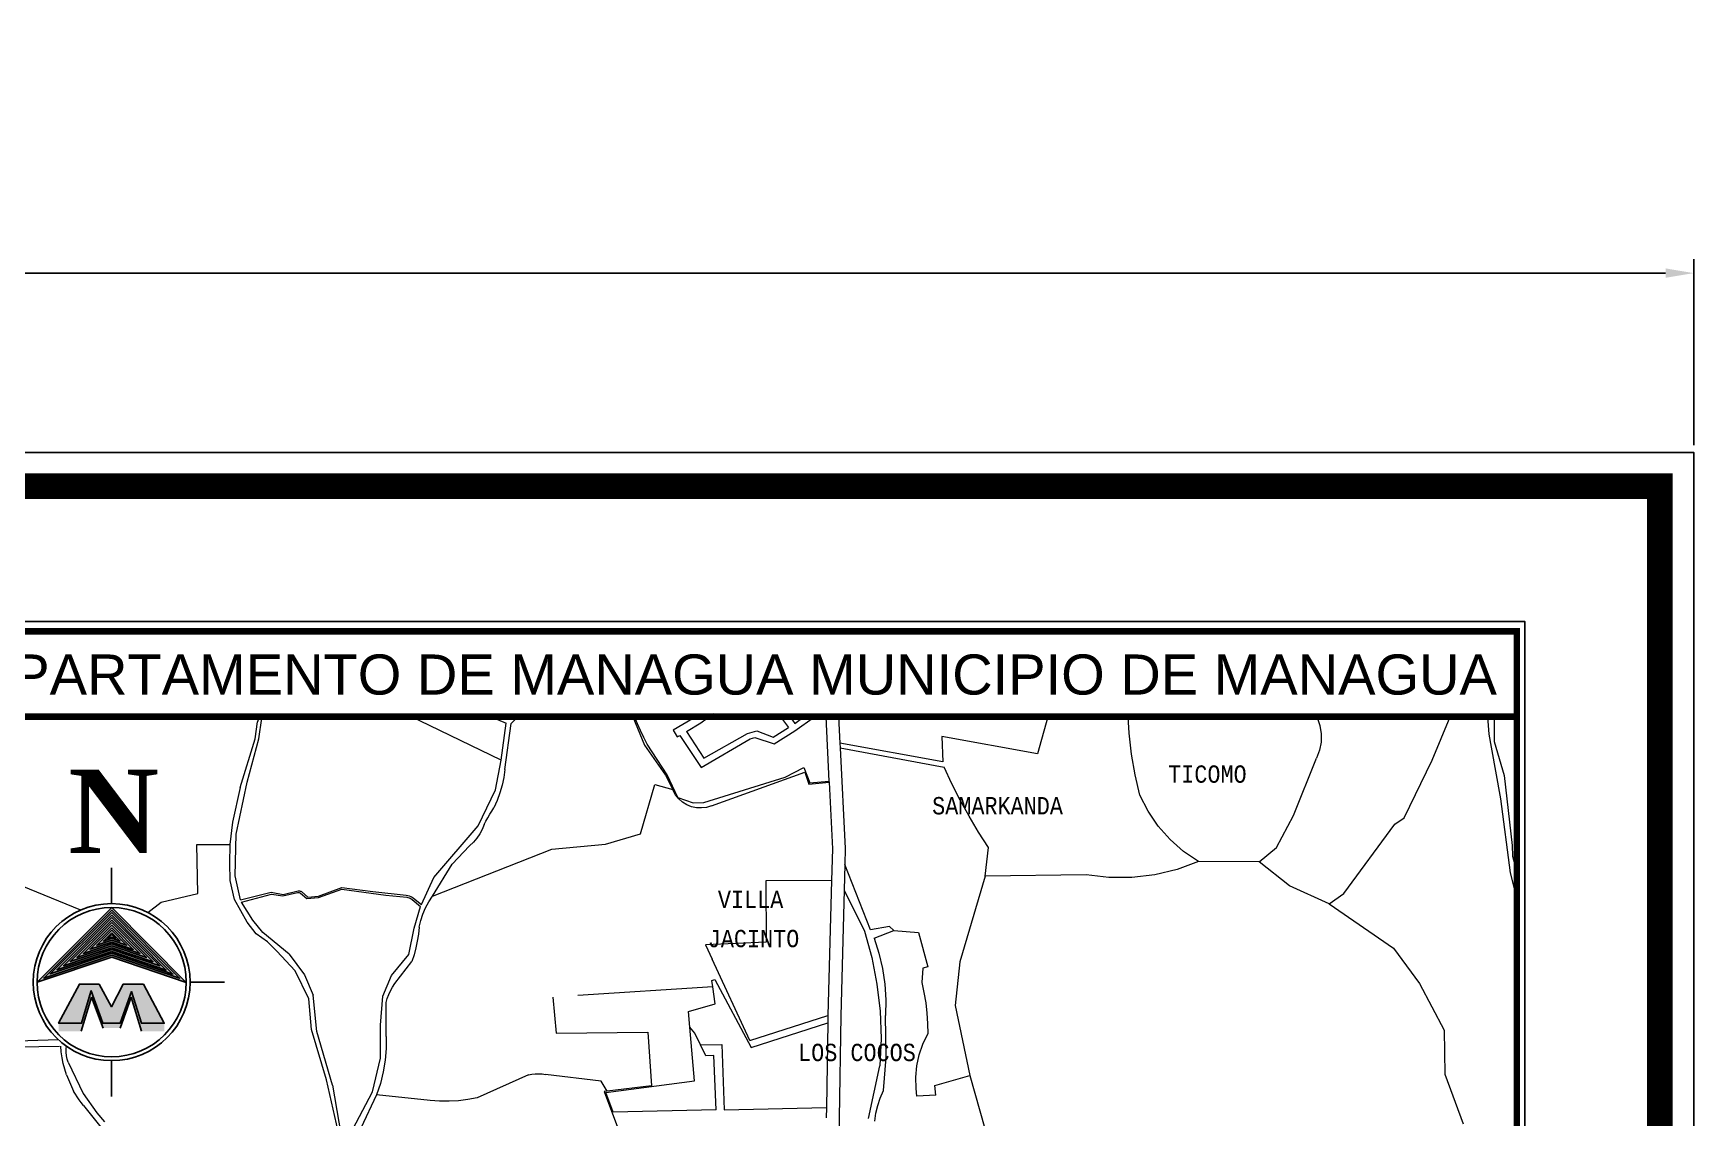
# Model space of a CAD drawing. Header units: millimetres. Extents: x -3245 to 2970, y 1153 to 3965.
# Drawn here: x -146 to 1.4, y 2605.5 to 2701.7 of the extents above; entities that cross this region are included whole.
import ezdxf
from ezdxf.enums import TextEntityAlignment as Align

# ---------------------------------------------------------------- set-up
doc = ezdxf.new("R2010")
doc.units = ezdxf.units.MM
doc.linetypes.add('ACAD_ISO02W100', pattern=[15, 12, -3])
for name, color, linetype in [('0 - TEXTO', 5, 'Continuous'), ('FONDO_MANAGUA', 8, 'ACAD_ISO02W100'), ('Nombres_Barrios', 7, 'Continuous'), ('NORTE', 7, 'Continuous'), ('TEXTOS', 2, 'Continuous')]:
    doc.layers.add(name, color=color, linetype=linetype)
doc.styles.add('CRISTHIAM', font='timesbd.ttf', dxfattribs={"height": 0.428625})
doc.styles.add('MONOTXT', font='MONOTXT', dxfattribs={"height": 0.2})
doc.styles.add('PI', font='arial.ttf', dxfattribs={"height": 0.4})
doc.styles.get("Standard").update_dxf_attribs({"font": 'arial.ttf'})
doc.dimstyles.new('ISO-25', dxfattribs={"dimtxt": 2.5, "dimasz": 2.5, "dimexe": 1.25, "dimexo": 0.625, "dimtad": 1, "dimdec": 3, "dimtxsty": 'Standard', "dimcen": 2.5, "dimadec": 0, "dimazin": 0, "dimtfac": 1, "dimtdec": 3, "dimtmove": 0, "dimatfit": 3, "dimfxl": 1, "dimarcsym": 0})

# ---------------------------------------------------------------- blocks, each defined once
blk = doc.blocks.new('*D40')
at = {"color": 0, "lineweight": -2, "transparency": 16777216}
for p, q in [((-592.65, 2665.13), (-592.65, 2681.65)), ((1.35, 2665.13), (1.35, 2681.65)), ((-590.15, 2680.4), (-1.15, 2680.4))]:
    blk.add_line(p, q, dxfattribs=at)
at = {"color": 0, "transparency": 16777216}
for points in [[(-590.15, 2680.82), (-590.15, 2679.99), (-592.65, 2680.4)], [(-1.15, 2680.82), (-1.15, 2679.99), (1.35, 2680.4)]]:
    blk.add_solid(points, dxfattribs=at)
at = {"layer": 'Defpoints', "color": 0, "transparency": 16777216}
for p in [(1.35, 2680.4), (-592.65, 2664.5), (1.35, 2664.5)]:
    blk.add_point(p, dxfattribs=at)
at = {"color": 0, "transparency": 16777216, "insert": (-295.65, 2691.24), "char_height": 2.5, "attachment_point": 5}
blk.add_mtext('{\\H8x;594}', dxfattribs=at)

msp = doc.modelspace()

# ---------------------------------------------------------------- hatches: boundary and pattern name
at = {"lineweight": 30}
h = msp.add_hatch(color=5, dxfattribs=at)
h.dxf.hatch_style = 1
h.paths.add_polyline_path([(-140.8981, 2616.6749), (-140.8763, 2616.7485), (-139.8473, 2613.8569), (-138.3061, 2613.8569), (-137.3033, 2616.6749), (-136.4209, 2613.8569), (-134.3899, 2613.8569), (-136.2314, 2617.3394), (-138.0269, 2617.3394), (-139.0767, 2615.3211), (-140.1689, 2617.3394), (-141.922, 2617.3394), (-143.7635, 2613.8569), (-141.7325, 2613.8569)])
at = {"lineweight": 30, "true_color": 0x2424ff}
h = msp.add_hatch(color=160, dxfattribs=at)
h.dxf.hatch_style = 1
h.paths.add_polyline_path([(-140.8583, 2616.1787), (-139.8188, 2613.4258), (-138.2977, 2613.4258), (-137.3109, 2616.1727), (-136.4041, 2613.1499), (-134.3899, 2613.1499), (-134.3899, 2613.8569), (-136.4209, 2613.8569), (-137.3033, 2616.6749), (-138.3061, 2613.8569), (-139.8473, 2613.8569), (-140.8763, 2616.7485), (-141.7325, 2613.8569), (-143.7635, 2613.8569), (-143.7635, 2613.1499), (-141.7493, 2613.1499)])
at = {"layer": 'TEXTOS'}
h = msp.add_hatch(color=7, dxfattribs=at)
h.dxf.hatch_style = 1
h.paths.add_polyline_path([(-139.0554, 2619.7308), (-132.4488, 2617.4848), (-139.0459, 2624.128), (-145.6773, 2617.5084)])

# ---------------------------------------------------------------- linework, layer by layer
at = {"color": 5}
for p, q in [((-141.922, 2617.3394, -0.017), (-140.1689, 2617.3394, -0.017)), ((-138.0269, 2617.3394, -0.017), (-136.2314, 2617.3394, -0.017)), ((-140.8583, 2616.1787, -0.017), (-141.7493, 2613.1499, -0.017)), ((-140.8763, 2616.7485, -0.017), (-141.7325, 2613.8569, -0.017)), ((-139.8473, 2613.8569, -0.017), (-140.8763, 2616.7485, -0.017)), ((-140.8583, 2616.1787, -0.017), (-139.8188, 2613.4258, -0.017)), ((-137.3033, 2616.6749, -0.017), (-138.3061, 2613.8569, -0.017)), ((-138.2977, 2613.4258, -0.017), (-137.3109, 2616.1727, -0.017)), ((-137.3109, 2616.1727, -0.017), (-136.4041, 2613.1499, -0.017)), ((-136.4209, 2613.8569, -0.017), (-137.3033, 2616.6749, -0.017)), ((-138.3061, 2613.8569, -0.017), (-139.8473, 2613.8569, -0.017))]:
    msp.add_line(p, q, dxfattribs=at)
for points in [[(1.3517, 2244.5042), (1.3517, 2664.5042), (-592.6483, 2664.5042), (-592.6483, 2244.5042)], [(-577.6483, 2649.5042), (-577.6483, 2259.5042), (-13.6483, 2259.5042), (-13.6483, 2649.5042)]]:
    msp.add_lwpolyline(points, close=True)
at = {"const_width": 2.28}
msp.add_lwpolyline([(-1.6483, 2247.5042), (-1.6483, 2661.5042), (-589.6483, 2661.5042), (-589.6483, 2247.5042)], close=True, dxfattribs=at)
msp.add_lwpolyline([(-577.6483, 2259.5042), (-13.6483, 2259.5042), (-13.6483, 2649.5042), (-577.6483, 2649.5042)])
at = {"linetype": 'ByBlock', "const_width": 0.5892}
for points in [[(-155.7661, 2641.0513), (-14.352, 2641.0513), (-14.352, 2648.6228), (-155.7661, 2648.6228)], [(-14.352, 2641.0513), (-155.7661, 2641.0513), (-155.7661, 2508.4755), (-14.352, 2508.4755)]]:
    msp.add_lwpolyline(points, close=True, dxfattribs=at)
at = {"color": 5, "elevation": -0.017}
for points in [[(-140.1689, 2617.3394), (-141.922, 2617.3394), (-143.7635, 2613.8569), (-141.7325, 2613.8569), (-140.8763, 2616.7485), (-139.8473, 2613.8569), (-138.3061, 2613.8569)], [(-140.8981, 2616.6749), (-141.7325, 2613.8569), (-143.7635, 2613.8569), (-141.922, 2617.3394), (-140.1689, 2617.3394), (-139.0767, 2615.3211), (-138.0269, 2617.3394), (-136.2314, 2617.3394), (-134.3899, 2613.8569), (-136.4209, 2613.8569), (-137.3033, 2616.6749), (-138.3061, 2613.8569), (-139.8473, 2613.8569), (-140.8763, 2616.7485)], [(-139.0767, 2615.3211), (-138.0269, 2617.3394)], [(-137.9845, 2617.3394), (-136.2314, 2617.3394), (-134.3899, 2613.8569), (-136.4209, 2613.8569)], [(-137.3033, 2616.6749), (-138.3061, 2613.8569), (-139.8473, 2613.8569)]]:
    msp.add_lwpolyline(points, dxfattribs=at)
at = {"layer": 'FONDO_MANAGUA', "color": 1, "lineweight": 0}
for p, q in [((-125.9537, 2641.0513), (-126.1081, 2640.584)), ((-125.9885, 2639.1036), (-125.7289, 2640.9196)), ((-125.7289, 2640.9196), (-125.6812, 2641.0513)), ((-104.4798, 2637.1932), (-112.6352, 2641.1205)), ((-105.3777, 2641.0513), (-104.0585, 2640.4836)), ((-104.1944, 2641.0513), (-103.8726, 2640.9116)), ((-103.8726, 2640.9116), (-103.7333, 2641.0513)), ((-103.5889, 2640.4395), (-103.0018, 2641.0513)), ((-92.8165, 2641.0513), (-91.7586, 2638.5418)), ((-92.3905, 2640.4241), (-92.6542, 2641.035)), ((-87.5052, 2640.8768), (-89.2339, 2639.8539)), ((-87.6348, 2641.0513), (-87.5052, 2640.8768)), ((-86.9019, 2641.2825), (-87.2677, 2641.0553)), ((-86.7839, 2640.5055), (-85.6371, 2641.3307)), ((-79.6934, 2641.0513), (-78.996, 2640.0842)), ((-78.8559, 2641.0513), (-78.4177, 2640.4459)), ((-78.4293, 2639.8112), (-76.6769, 2641.0513)), ((-78.4177, 2640.4459), (-77.6247, 2641.0513)), ((-75.6867, 2641.0513), (-75.3995, 2635.3281)), ((-74.5405, 2641.0513), (-74.423, 2638.7088)), ((-55.9612, 2641.0513), (-56.8865, 2637.7733)), ((-48.7591, 2639.5838), (-48.8481, 2641.0513)), ((-32.1273, 2641.0513), (-32.0831, 2640.9739)), ((-32.0831, 2640.9739), (-31.8338, 2640.2757)), ((-21.867, 2637.1904), (-20.2826, 2641.0513)), ((-16.8001, 2639.4986), (-16.9219, 2641.0513)), ((-16.3664, 2641.0513), (-16.3727, 2638.8525)), ((-126.314, 2639.0974), (-126.1081, 2640.584)), ((-104.4798, 2637.1932), (-104.0585, 2640.4836)), ((-104.1505, 2636.3689), (-103.5889, 2640.4395)), ((-92.1173, 2639.8174), (-92.3905, 2640.4241)), ((-91.8347, 2639.215), (-92.1173, 2639.8174)), ((-89.2339, 2639.8539), (-88.8666, 2639.2661)), ((-88.0325, 2639.742), (-86.7839, 2640.5055)), ((-88.0325, 2639.742), (-86.4958, 2637.3682)), ((-86.4958, 2637.3682), (-82.6363, 2639.5685)), ((-82.6363, 2639.5685), (-81.8051, 2639.8064)), ((-81.8051, 2639.8064), (-80.3359, 2639.2439)), ((-80.3359, 2639.2439), (-78.996, 2640.0842)), ((-80.2617, 2638.6343), (-78.4293, 2639.8112)), ((-48.5442, 2637.7387), (-48.7591, 2639.5838)), ((-31.8338, 2640.2757), (-31.7108, 2639.5446)), ((-31.7108, 2639.5446), (-31.718, 2638.8032)), ((-16.595, 2638.3374), (-16.8001, 2639.4986)), ((-127.646, 2634.7612), (-126.314, 2639.0974)), ((-127.0194, 2635.2555), (-125.9885, 2639.1036)), ((-91.5428, 2638.617), (-91.8347, 2639.215)), ((-91.7586, 2638.5418), (-89.9044, 2635.8775)), ((-89.7525, 2635.906), (-91.5428, 2638.617)), ((-88.8666, 2639.2661), (-88.6333, 2639.3901)), ((-88.6333, 2639.3901), (-86.7266, 2636.545)), ((-86.7266, 2636.545), (-82.3988, 2639.0928)), ((-82.3988, 2639.0928), (-81.9832, 2639.2117)), ((-81.9832, 2639.2117), (-80.2617, 2638.6343)), ((-65.2918, 2637.0629), (-74.423, 2638.7088)), ((-74.423, 2638.7088), (-74.4018, 2638.2877)), ((-74.4018, 2638.2877), (-65.1874, 2636.5693)), ((-74.4018, 2638.2877), (-73.9538, 2629.3571)), ((-56.8865, 2637.7733), (-65.3681, 2639.3073)), ((-65.3681, 2639.3073), (-65.2918, 2637.0629)), ((-31.8551, 2638.0746), (-32.1179, 2637.3814)), ((-31.718, 2638.8032), (-31.8551, 2638.0746)), ((-15.7752, 2633.7598), (-16.595, 2638.3374)), ((-16.3727, 2638.8525), (-15.4904, 2635.8395)), ((-104.9822, 2634.5726), (-104.4798, 2637.1932)), ((-79.2769, 2635.7026), (-77.6213, 2636.5609)), ((-77.6213, 2636.5609), (-77.1026, 2635.1992)), ((-64.4876, 2635.0976), (-65.1874, 2636.5693)), ((-48.2275, 2635.9083), (-48.5442, 2637.7387)), ((-34.1614, 2632.3023), (-32.1179, 2637.3814)), ((-24.3398, 2632.0895), (-21.867, 2637.1904)), ((-128.0158, 2630.6208), (-127.0194, 2635.2555)), ((-104.2502, 2635.6653), (-104.4011, 2634.9709)), ((-104.1505, 2636.3689), (-104.2502, 2635.6653)), ((-92.1209, 2630.6637), (-90.8511, 2635.0295)), ((-90.8511, 2635.0295), (-89.267, 2634.5816)), ((-89.9044, 2635.8775), (-89.267, 2634.5816)), ((-88.7966, 2633.8744), (-89.7525, 2635.906)), ((-86.4958, 2633.4432), (-79.2769, 2635.7026)), ((-85.8353, 2633.1446), (-77.5417, 2636.1482)), ((-77.5417, 2636.1482), (-77.196, 2635.0674)), ((-77.196, 2635.0674), (-75.3951, 2635.2401)), ((-77.1026, 2635.1992), (-75.3995, 2635.3281)), ((-75.3995, 2635.3281), (-75.3951, 2635.2401)), ((-75.3951, 2635.2401), (-75.0993, 2629.3438)), ((-63.7422, 2633.6485), (-64.4876, 2635.0976)), ((-47.8099, 2634.0983), (-48.2275, 2635.9083)), ((-15.4904, 2635.8395), (-14.7551, 2629.619)), ((-127.646, 2634.7612), (-128.3438, 2631.7075)), ((-106.5312, 2631.3795), (-104.9822, 2634.5726)), ((-104.8532, 2633.6246), (-105.152, 2632.9798)), ((-104.6025, 2634.2895), (-104.8532, 2633.6246)), ((-104.4011, 2634.9709), (-104.6025, 2634.2895)), ((-89.267, 2634.5816), (-89.2304, 2634.5071)), ((-89.0117, 2634.1156), (-89.2304, 2634.5071)), ((-88.73, 2633.7667), (-89.0117, 2634.1156)), ((-88.7966, 2633.8744), (-87.4607, 2633.4284)), ((-88.3933, 2633.4705), (-88.73, 2633.7667)), ((-62.952, 2632.2233), (-63.7422, 2633.6485)), ((-47.0801, 2632.6775), (-47.8099, 2634.0983)), ((-14.9198, 2627.1938), (-15.7752, 2633.7598)), ((-105.8377, 2631.7973), (-105.6741, 2632.0974)), ((-105.6741, 2632.0974), (-105.5053, 2632.3946)), ((-105.5053, 2632.3946), (-105.3312, 2632.6888)), ((-105.3312, 2632.6888), (-105.152, 2632.9798)), ((-88.0114, 2633.2354), (-88.3933, 2633.4705)), ((-87.5952, 2633.0684), (-88.0114, 2633.2354)), ((-87.1568, 2632.9742), (-87.5952, 2633.0684)), ((-87.4607, 2633.4284), (-86.4958, 2633.4432)), ((-86.7087, 2632.9555), (-87.1568, 2632.9742)), ((-86.2639, 2633.0129), (-86.7087, 2632.9555)), ((-85.8353, 2633.1446), (-86.2639, 2633.0129)), ((-62.1177, 2630.8234), (-62.952, 2632.2233)), ((-46.1793, 2631.3585), (-47.0801, 2632.6775)), ((-35.6718, 2629.4634), (-34.1614, 2632.3023)), ((-25.1787, 2631.5148), (-24.3398, 2632.0895)), ((-128.3438, 2631.7075), (-128.5606, 2629.7101)), ((-128.1097, 2626.9324), (-128.0158, 2630.6208)), ((-110.4631, 2626.7827), (-106.5312, 2631.3795)), ((-106.3817, 2630.6515), (-106.6445, 2630.2688)), ((-106.1645, 2631.0618), (-106.3817, 2630.6515)), ((-105.9959, 2631.4943), (-106.1645, 2631.0618)), ((-105.9959, 2631.4943), (-105.8377, 2631.7973)), ((-95.241, 2629.7554), (-92.1209, 2630.6637)), ((-61.2401, 2629.4502), (-62.1177, 2630.8234)), ((-45.1214, 2630.1618), (-46.1793, 2631.3585)), ((-29.7154, 2625.3753), (-25.1787, 2631.5148)), ((-131.4169, 2625.3779), (-131.4881, 2629.7311)), ((-131.4881, 2629.7311), (-128.5606, 2629.7101)), ((-128.5779, 2628.0535), (-128.5365, 2629.71)), ((-128.5606, 2629.7101), (-128.5365, 2629.71)), ((-110.5725, 2625.1256), (-100.0062, 2629.3067)), ((-108.8321, 2627.9719), (-107.2926, 2629.6061)), ((-106.9494, 2629.9188), (-107.2926, 2629.6061)), ((-106.6445, 2630.2688), (-106.9494, 2629.9188)), ((-100.0062, 2629.3067), (-95.241, 2629.7554)), ((-75.0993, 2629.3438), (-75.1751, 2626.5213)), ((-73.9538, 2629.3571), (-73.9918, 2627.9412)), ((-61.5457, 2626.9021), (-61.2401, 2629.4502)), ((-43.9229, 2629.1059), (-45.1214, 2630.1618)), ((-42.6024, 2628.2073), (-43.9229, 2629.1059)), ((-37.2342, 2628.1707), (-35.6718, 2629.4634)), ((-14.7551, 2629.619), (-14.7424, 2628.6945)), ((-128.5281, 2626.5325), (-128.5779, 2628.0535)), ((-110.5725, 2625.1256), (-108.8321, 2627.9719)), ((-73.9918, 2627.9412), (-74.0531, 2625.6564)), ((-71.7157, 2622.1621), (-73.9918, 2627.9412)), ((-42.6024, 2628.2073), (-44.5112, 2627.4994)), ((-37.2342, 2628.1707), (-42.6024, 2628.2073)), ((-34.5282, 2626.0527), (-37.2342, 2628.1707)), ((-14.7424, 2628.6945), (-14.352, 2627.2661)), ((-141.8, 2623.9063), (-148.2862, 2626.5458)), ((-128.1529, 2624.8525), (-128.5281, 2626.5325)), ((-127.6214, 2624.7981), (-128.1097, 2626.9324)), ((-111.5605, 2624.4042), (-110.4631, 2626.7827)), ((-75.1751, 2626.5213), (-80.9974, 2626.5032)), ((-80.9974, 2626.5032), (-80.9782, 2621.0489)), ((-75.1751, 2626.5213), (-75.4963, 2614.5549)), ((-61.5457, 2626.9021), (-63.7956, 2619.3049)), ((-52.5693, 2627.029), (-61.5457, 2626.9021)), ((-50.5481, 2626.7858), (-52.5693, 2627.029)), ((-48.5122, 2626.7836), (-50.5481, 2626.7858)), ((-46.4905, 2627.0226), (-48.5122, 2626.7836)), ((-44.5112, 2627.4994), (-46.4905, 2627.0226)), ((-14.5388, 2625.7058), (-14.9198, 2627.1938)), ((-134.6614, 2624.5962), (-131.4169, 2625.3779)), ((-127.0314, 2622.839), (-128.1529, 2624.8525)), ((-127.6214, 2624.7981), (-124.8949, 2625.5006)), ((-127.5266, 2624.5926), (-124.8746, 2625.3038)), ((-124.8949, 2625.5006), (-123.8485, 2625.2888)), ((-124.8746, 2625.3038), (-123.8653, 2625.1631)), ((-123.8653, 2625.1631), (-122.5712, 2625.457)), ((-123.8485, 2625.2888), (-122.4912, 2625.6003)), ((-122.5712, 2625.457), (-122.5162, 2625.4644)), ((-122.5162, 2625.4644), (-122.4609, 2625.4618)), ((-122.4912, 2625.6003), (-122.4347, 2625.6079)), ((-122.4609, 2625.4618), (-122.4068, 2625.4493)), ((-122.4347, 2625.6079), (-122.3776, 2625.6048)), ((-122.4068, 2625.4493), (-122.3558, 2625.4273)), ((-122.3776, 2625.6048), (-122.3222, 2625.5914)), ((-122.3558, 2625.4273), (-122.3097, 2625.3965)), ((-122.3222, 2625.5914), (-122.2701, 2625.5679)), ((-122.3097, 2625.3965), (-121.7255, 2624.9262)), ((-122.2701, 2625.5679), (-122.2233, 2625.5353)), ((-122.2233, 2625.5353), (-121.6329, 2625.0361)), ((-121.7255, 2624.9262), (-120.6939, 2625.0048)), ((-121.6329, 2625.0361), (-120.6956, 2625.1345)), ((-120.6956, 2625.1345), (-118.643, 2625.9088)), ((-120.6939, 2625.0048), (-118.6277, 2625.7633)), ((-118.643, 2625.9088), (-115.8807, 2625.5479)), ((-118.6277, 2625.7633), (-114.7185, 2625.2358)), ((-115.8807, 2625.5479), (-112.931, 2625.2269)), ((-114.7185, 2625.2358), (-112.8616, 2625.0344)), ((-112.931, 2625.2269), (-112.7857, 2625.2028)), ((-112.8616, 2625.0344), (-112.76, 2625.0173)), ((-112.7857, 2625.2028), (-112.644, 2625.1627)), ((-112.76, 2625.0173), (-112.6611, 2624.9885)), ((-112.6611, 2624.9885), (-112.5663, 2624.9483)), ((-112.644, 2625.1627), (-112.5076, 2625.1071)), ((-112.5663, 2624.9483), (-112.4768, 2624.8973)), ((-112.5076, 2625.1071), (-112.3783, 2625.0366)), ((-112.4768, 2624.8973), (-112.3938, 2624.8363)), ((-112.3938, 2624.8363), (-111.6481, 2624.2167)), ((-112.3783, 2625.0366), (-112.2576, 2624.9522)), ((-112.2576, 2624.9522), (-111.5605, 2624.4042)), ((-110.911, 2624.6249), (-110.5725, 2625.1256)), ((-74.0531, 2625.6564), (-74.3518, 2614.5304)), ((-74.0531, 2625.6564), (-72.2398, 2622.0317)), ((-31.0104, 2624.4409), (-34.5282, 2626.0527)), ((-31.0104, 2624.4409), (-29.7154, 2625.3753)), ((-14.352, 2625.3027), (-14.5388, 2625.7058)), ((-135.8564, 2623.6899), (-134.6614, 2624.5962)), ((-126.529, 2623.0044), (-127.5266, 2624.5926)), ((-112.2249, 2622.2894), (-111.6481, 2624.2167)), ((-111.6317, 2622.9668), (-111.4429, 2623.5409)), ((-111.4429, 2623.5409), (-111.202, 2624.0952)), ((-111.202, 2624.0952), (-110.911, 2624.6249)), ((-31.0104, 2624.4409), (-25.3007, 2620.5312)), ((-126.2246, 2621.7879), (-127.0314, 2622.839)), ((-125.6543, 2621.9222), (-126.529, 2623.0044)), ((-125.2394, 2621.0953), (-126.2246, 2621.7879)), ((-123.3158, 2619.9972), (-125.6543, 2621.9222)), ((-112.6895, 2619.9501), (-112.2249, 2622.2894)), ((-111.8326, 2621.761), (-111.9303, 2621.1485)), ((-111.7667, 2622.3777), (-111.8326, 2621.761)), ((-111.7667, 2622.3777), (-111.6317, 2622.9668)), ((-72.2398, 2622.0317), (-71.5987, 2619.6992)), ((-70.0386, 2622.4558), (-71.7157, 2622.1621)), ((-71.4014, 2621.4013), (-69.6353, 2622.0757)), ((-69.6353, 2622.0757), (-70.0386, 2622.4558)), ((-69.6353, 2622.0757), (-67.4654, 2621.8999)), ((-67.4654, 2621.8999), (-66.6332, 2618.856)), ((-124.3881, 2620.2681), (-125.2394, 2621.0953)), ((-122.775, 2618.5016), (-124.3881, 2620.2681)), ((-112.0592, 2620.5419), (-112.2191, 2619.9426)), ((-111.9303, 2621.1485), (-112.0592, 2620.5419)), ((-80.9782, 2621.0489), (-86.3482, 2620.8292)), ((-86.3482, 2620.8292), (-85.7522, 2619.5428)), ((-71.4014, 2621.4013), (-70.9602, 2620.0773)), ((-25.3007, 2620.5312), (-22.992, 2617.3776)), ((-123.3158, 2619.9972), (-121.9313, 2618.1566)), ((-114.2077, 2618.1117), (-112.6895, 2619.9501)), ((-113.9381, 2617.3732), (-112.4097, 2619.3524)), ((-112.2191, 2619.9426), (-112.4097, 2619.3524)), ((-82.4147, 2612.3385), (-85.7522, 2619.5428)), ((-71.5987, 2619.6992), (-71.1398, 2617.3241)), ((-70.9602, 2620.0773), (-70.6359, 2618.7198)), ((-66.6332, 2618.856), (-67.058, 2618.7434)), ((-63.7956, 2619.3049), (-64.2017, 2615.4291)), ((-121.5476, 2616.0292), (-122.775, 2618.5016)), ((-121.9313, 2618.1566), (-121.1709, 2616.3579)), ((-114.9777, 2616.2745), (-114.2077, 2618.1117)), ((-114.1409, 2617.0664), (-113.9381, 2617.3732)), ((-85.7813, 2617.6632), (-85.5288, 2617.7474)), ((-85.7064, 2617.0873), (-85.7813, 2617.6632)), ((-85.5288, 2617.7474), (-82.3084, 2611.7141)), ((-71.1398, 2617.3241), (-70.8657, 2614.9207)), ((-70.6359, 2618.7198), (-70.4309, 2617.3394)), ((-70.4309, 2617.3394), (-70.3469, 2615.9463)), ((-67.058, 2618.7434), (-67.1679, 2617.4893)), ((-67.1679, 2617.4893), (-66.9665, 2616.5873)), ((-22.992, 2617.3776), (-20.7992, 2613.2601)), ((-121.3285, 2613.3019), (-121.5476, 2616.0292)), ((-120.8599, 2613.1406), (-121.1709, 2616.3579)), ((-115.2121, 2613.6966), (-114.9777, 2616.2745)), ((-114.6907, 2615.7082), (-114.5943, 2616.0631)), ((-114.5943, 2616.0631), (-114.47, 2616.4092)), ((-114.47, 2616.4092), (-114.3185, 2616.7443)), ((-114.3185, 2616.7443), (-114.1409, 2617.0664)), ((-85.7064, 2617.0873), (-99.9041, 2616.1827)), ((-99.9041, 2616.1827), (-99.6206, 2612.9734)), ((-85.512, 2615.5927), (-85.7064, 2617.0873)), ((-70.3469, 2615.9463), (-70.3844, 2614.5512)), ((-66.9665, 2616.5873), (-66.8117, 2615.676)), ((-114.6915, 2612.6924), (-114.6907, 2615.7082)), ((-87.8638, 2614.9184), (-85.512, 2615.5927)), ((-87.7407, 2613.5115), (-87.8638, 2614.9184)), ((-82.4147, 2612.3385), (-75.4963, 2614.5549)), ((-75.4963, 2614.5549), (-75.5066, 2613.9066)), ((-74.3518, 2614.5304), (-74.4958, 2605.4775)), ((-70.8657, 2614.9207), (-70.7781, 2612.5032)), ((-70.3115, 2610.8334), (-70.3844, 2614.5512)), ((-66.8117, 2615.676), (-66.7037, 2614.7581)), ((-66.7037, 2614.7581), (-66.6431, 2613.8358)), ((-64.2017, 2615.4291), (-62.8886, 2609.2391)), ((-119.983, 2608.8325), (-121.3285, 2613.3019)), ((-119.4721, 2608.3657), (-120.8599, 2613.1406)), ((-115.2042, 2610.7601), (-115.2121, 2613.6966)), ((-99.6206, 2612.9734), (-91.4862, 2613.0692)), ((-91.4862, 2613.0692), (-91.1393, 2608.3232)), ((-87.2904, 2612.992), (-87.7407, 2613.5115)), ((-87.3241, 2608.7497), (-87.7407, 2613.5115)), ((-86.7972, 2611.9495), (-87.2904, 2612.992)), ((-82.3084, 2611.7141), (-75.5066, 2613.9066)), ((-75.5066, 2613.9066), (-75.6263, 2606.381)), ((-67.0746, 2612.0084), (-66.6297, 2612.9116)), ((-66.6431, 2613.8358), (-66.6297, 2612.9116)), ((-20.7992, 2613.2601), (-20.7466, 2609.337)), ((-155.6894, 2611.6446), (-143.5666, 2611.8422)), ((-155.6677, 2612.0252), (-143.8033, 2612.4152)), ((-143.532, 2611.3225), (-143.5666, 2611.8422)), ((-143.1065, 2611.2835), (-143.0976, 2611.5873)), ((-143.0976, 2611.5873), (-143.0633, 2611.8147)), ((-114.6917, 2611.6361), (-114.7791, 2610.5834)), ((-114.6915, 2612.6924), (-114.6917, 2611.6361)), ((-86.7972, 2611.9495), (-84.9054, 2611.9897)), ((-86.3376, 2610.9781), (-86.7972, 2611.9495)), ((-84.9054, 2611.9897), (-84.6898, 2606.1703)), ((-70.7781, 2612.5032), (-70.8776, 2610.0862)), ((-67.4029, 2611.0567), (-67.0746, 2612.0084)), ((-143.4634, 2610.8062), (-143.532, 2611.3225)), ((-143.361, 2610.2956), (-143.4634, 2610.8062)), ((-143.2252, 2609.7927), (-143.361, 2610.2956)), ((-143.0788, 2610.9808), (-143.1065, 2611.2835)), ((-143.0148, 2610.6837), (-143.0788, 2610.9808)), ((-142.9155, 2610.3965), (-143.0148, 2610.6837)), ((-142.9155, 2610.3965), (-141.593, 2607.6312)), ((-115.9089, 2607.7688), (-115.2042, 2610.7601)), ((-114.7791, 2610.5834), (-114.9532, 2609.5416)), ((-85.6207, 2610.989), (-86.3376, 2610.9781)), ((-85.4122, 2606.1703), (-85.6207, 2610.989)), ((-71.8918, 2605.4153), (-70.8776, 2610.0862)), ((-70.5532, 2607.9009), (-70.3115, 2610.8334)), ((-67.6907, 2609.0678), (-67.6093, 2610.0713)), ((-67.6093, 2610.0713), (-67.4029, 2611.0567)), ((-143.0566, 2609.2999), (-143.2252, 2609.7927)), ((-143.0566, 2609.2999), (-142.4392, 2607.8368)), ((-118.5214, 2602.3342), (-119.983, 2608.8325)), ((-115.2128, 2608.5177), (-115.5559, 2607.5187)), ((-114.9532, 2609.5416), (-115.2128, 2608.5177)), ((-102.0634, 2609.2713), (-106.6239, 2607.2565)), ((-102.0634, 2609.2713), (-101.7631, 2609.3325)), ((-101.7631, 2609.3325), (-101.4588, 2609.3688)), ((-101.4588, 2609.3688), (-101.1526, 2609.38)), ((-101.1526, 2609.38), (-100.8464, 2609.3659)), ((-100.8464, 2609.3659), (-100.5425, 2609.3266)), ((-95.6284, 2608.7358), (-100.5425, 2609.3266)), ((-95.0935, 2607.8378), (-95.6284, 2608.7358)), ((-95.206, 2607.7305), (-87.3241, 2608.7497)), ((-67.6457, 2608.062), (-67.6907, 2609.0678)), ((-65.9935, 2608.3284), (-62.8886, 2609.2391)), ((-62.8886, 2609.2391), (-61.1361, 2602.9585)), ((-20.7466, 2609.337), (-19.1115, 2604.9364)), ((-142.2742, 2607.5789), (-142.4392, 2607.8368)), ((-142.1043, 2607.3242), (-142.2742, 2607.5789)), ((-141.9296, 2607.0727), (-142.1043, 2607.3242)), ((-141.7503, 2606.8246), (-141.9296, 2607.0727)), ((-141.593, 2607.6312), (-140.3814, 2605.9135)), ((-119.4721, 2608.3657), (-118.5013, 2602.8345)), ((-118.5013, 2602.8345), (-115.9089, 2607.7688)), ((-115.5559, 2607.5187), (-116.9309, 2604.5681)), ((-110.7929, 2607.0203), (-115.5559, 2607.5187)), ((-109.9566, 2606.9501), (-110.7929, 2607.0203)), ((-108.2794, 2606.9862), (-109.1174, 2606.9387)), ((-107.4469, 2607.0923), (-108.2794, 2606.9862)), ((-106.6239, 2607.2565), (-107.4469, 2607.0923)), ((-95.0935, 2607.8378), (-95.3495, 2607.8063)), ((-95.3495, 2607.8063), (-93.9892, 2604.1724)), ((-94.5359, 2605.9767), (-95.206, 2607.7305)), ((-91.1393, 2608.3232), (-95.0935, 2607.8378)), ((-71.0682, 2606.5569), (-70.8546, 2607.2248)), ((-70.8546, 2607.2248), (-70.5532, 2607.9009)), ((-67.6004, 2607.4004), (-67.6457, 2608.062)), ((-65.9233, 2607.491), (-67.6004, 2607.4004)), ((-65.9233, 2607.491), (-65.9935, 2608.3284)), ((-141.5663, 2606.5799), (-141.7503, 2606.8246)), ((-141.5663, 2606.5799), (-138.957, 2603.3003)), ((-140.3814, 2605.9135), (-139.6868, 2605.1308)), ((-109.1174, 2606.9387), (-109.9566, 2606.9501)), ((-85.4122, 2606.1703), (-94.5359, 2605.9767)), ((-84.6898, 2606.1703), (-75.6263, 2606.381)), ((-75.6263, 2606.381), (-75.6405, 2605.4769)), ((-71.3374, 2605.1816), (-71.2295, 2605.8744)), ((-71.2295, 2605.8744), (-71.0682, 2606.5569)), ((-74.4958, 2605.4775), (-74.4309, 2594.608))]:
    msp.add_line(p, q, dxfattribs=at)
at = {"layer": 'FONDO_MANAGUA', "color": 1, "linetype": 'ByBlock', "lineweight": 9}
msp.add_line((-92.6542, 2641.035), (-92.6609, 2641.0513), dxfattribs=at)
at = {"layer": 'NORTE', "color": 0}
for p, q in [((-139.0563, 2627.6391, -0.0234), (-139.0563, 2624.4694, -0.0184)), ((-132.0958, 2617.5075, -0.017), (-129.0286, 2617.5072, -0.017)), ((-139.0572, 2610.5465, -0.017), (-139.0572, 2607.3768, -0.0119))]:
    msp.add_line(p, q, dxfattribs=at)
msp.add_circle((-139.0572, 2617.5079, -0.017), 6.6201, dxfattribs=at)
at = {"layer": 'TEXTOS', "color": 7, "elevation": -0.0105}
msp.add_lwpolyline([(-139.0459, 2624.128), (-145.6773, 2617.5084), (-139.0554, 2619.7308), (-132.4488, 2617.4848), (-139.0459, 2624.128)], dxfattribs=at)
for points in [[(-139.0464, 2623.9042), (-145.0886, 2617.8727), (-139.0551, 2619.8977), (-133.0353, 2617.8512)], [(-139.0469, 2623.6804), (-144.4999, 2618.237), (-139.0548, 2620.0645), (-133.6219, 2618.2175)], [(-139.0474, 2623.4565), (-143.9113, 2618.6013), (-139.0544, 2620.2313), (-134.2085, 2618.5839)], [(-139.0479, 2623.2327), (-143.3226, 2618.9655), (-139.0541, 2620.3981), (-134.795, 2618.9502)], [(-139.0483, 2623.0089), (-142.734, 2619.3298), (-139.0538, 2620.565), (-135.3816, 2619.3166)], [(-139.0488, 2622.7851), (-142.1453, 2619.6941), (-139.0535, 2620.7318), (-135.9681, 2619.6829)], [(-139.0493, 2622.5613), (-141.5567, 2620.0584), (-139.0531, 2620.8986), (-136.5547, 2620.0493)], [(-139.0498, 2622.3375), (-140.968, 2620.4227), (-139.0528, 2621.0655), (-137.1413, 2620.4156)], [(-139.0503, 2622.1137), (-140.3793, 2620.787), (-139.0525, 2621.2323), (-137.7278, 2620.782)], [(-139.0508, 2621.8898), (-139.7907, 2621.1513), (-139.0522, 2621.3991), (-138.3144, 2621.1483)], [(-139.0511, 2621.7457), (-139.4115, 2621.3859), (-139.052, 2621.5066), (-138.6922, 2621.3843)]]:
    msp.add_lwpolyline(points, close=True, dxfattribs=at)
at = {"layer": 'TEXTOS', "color": 0}
msp.add_circle((-139.0572, 2617.5079, -0.017), 6.9614, dxfattribs=at)

# ---------------------------------------------------------------- texts
at = {"insert": (-154.7807, 2646.5738), "char_height": 3.559019, "width": 149.0689, "attachment_point": 1, "style": 'PI'}
msp.add_mtext('DEPARTAMENTO DE MANAGUA MUNICIPIO DE MANAGUA', dxfattribs=at)
at = {"layer": '0 - TEXTO', "color": 7, "transparency": 33554687, "style": 'CRISTHIAM'}
msp.add_text('N', height=7.382, dxfattribs=at).set_placement((-142.9101, 2628.965, -0.0317))
at = {"layer": 'Nombres_Barrios', "color": 7, "linetype": 'ByBlock', "lineweight": 20, "style": 'MONOTXT', "width": 0.87}
msp.add_text('TICOMO', height=1.54098, dxfattribs=at).set_placement((-45.2937, 2635.1939))
for s, p in [('SAMARKANDA', (-60.439, 2633.1564)), ('VILLA', (-82.3529, 2624.8468)), ('JACINTO', (-82.0922, 2621.3774)), ('LOS COCOS', (-72.9146, 2611.2728))]:
    msp.add_text(s, height=1.54098, dxfattribs=at).set_placement(p, align=Align.MIDDLE)

# ---------------------------------------------------------------- dimensions: what is measured, and where the dimension line sits
at = {"color": 1}
dim = msp.add_linear_dim(base=(1.3517, 2680.4044), p1=(-592.6483, 2664.5042), p2=(1.3517, 2664.5042), text='{\\H8x;<>}', dimstyle='ISO-25', dxfattribs=at)
dim.commit()
dim.dimension.update_dxf_attribs({"geometry": '*D40', "text_midpoint": (-295.6483, 2691.2409)})

doc.saveas('drawing.dxf')
